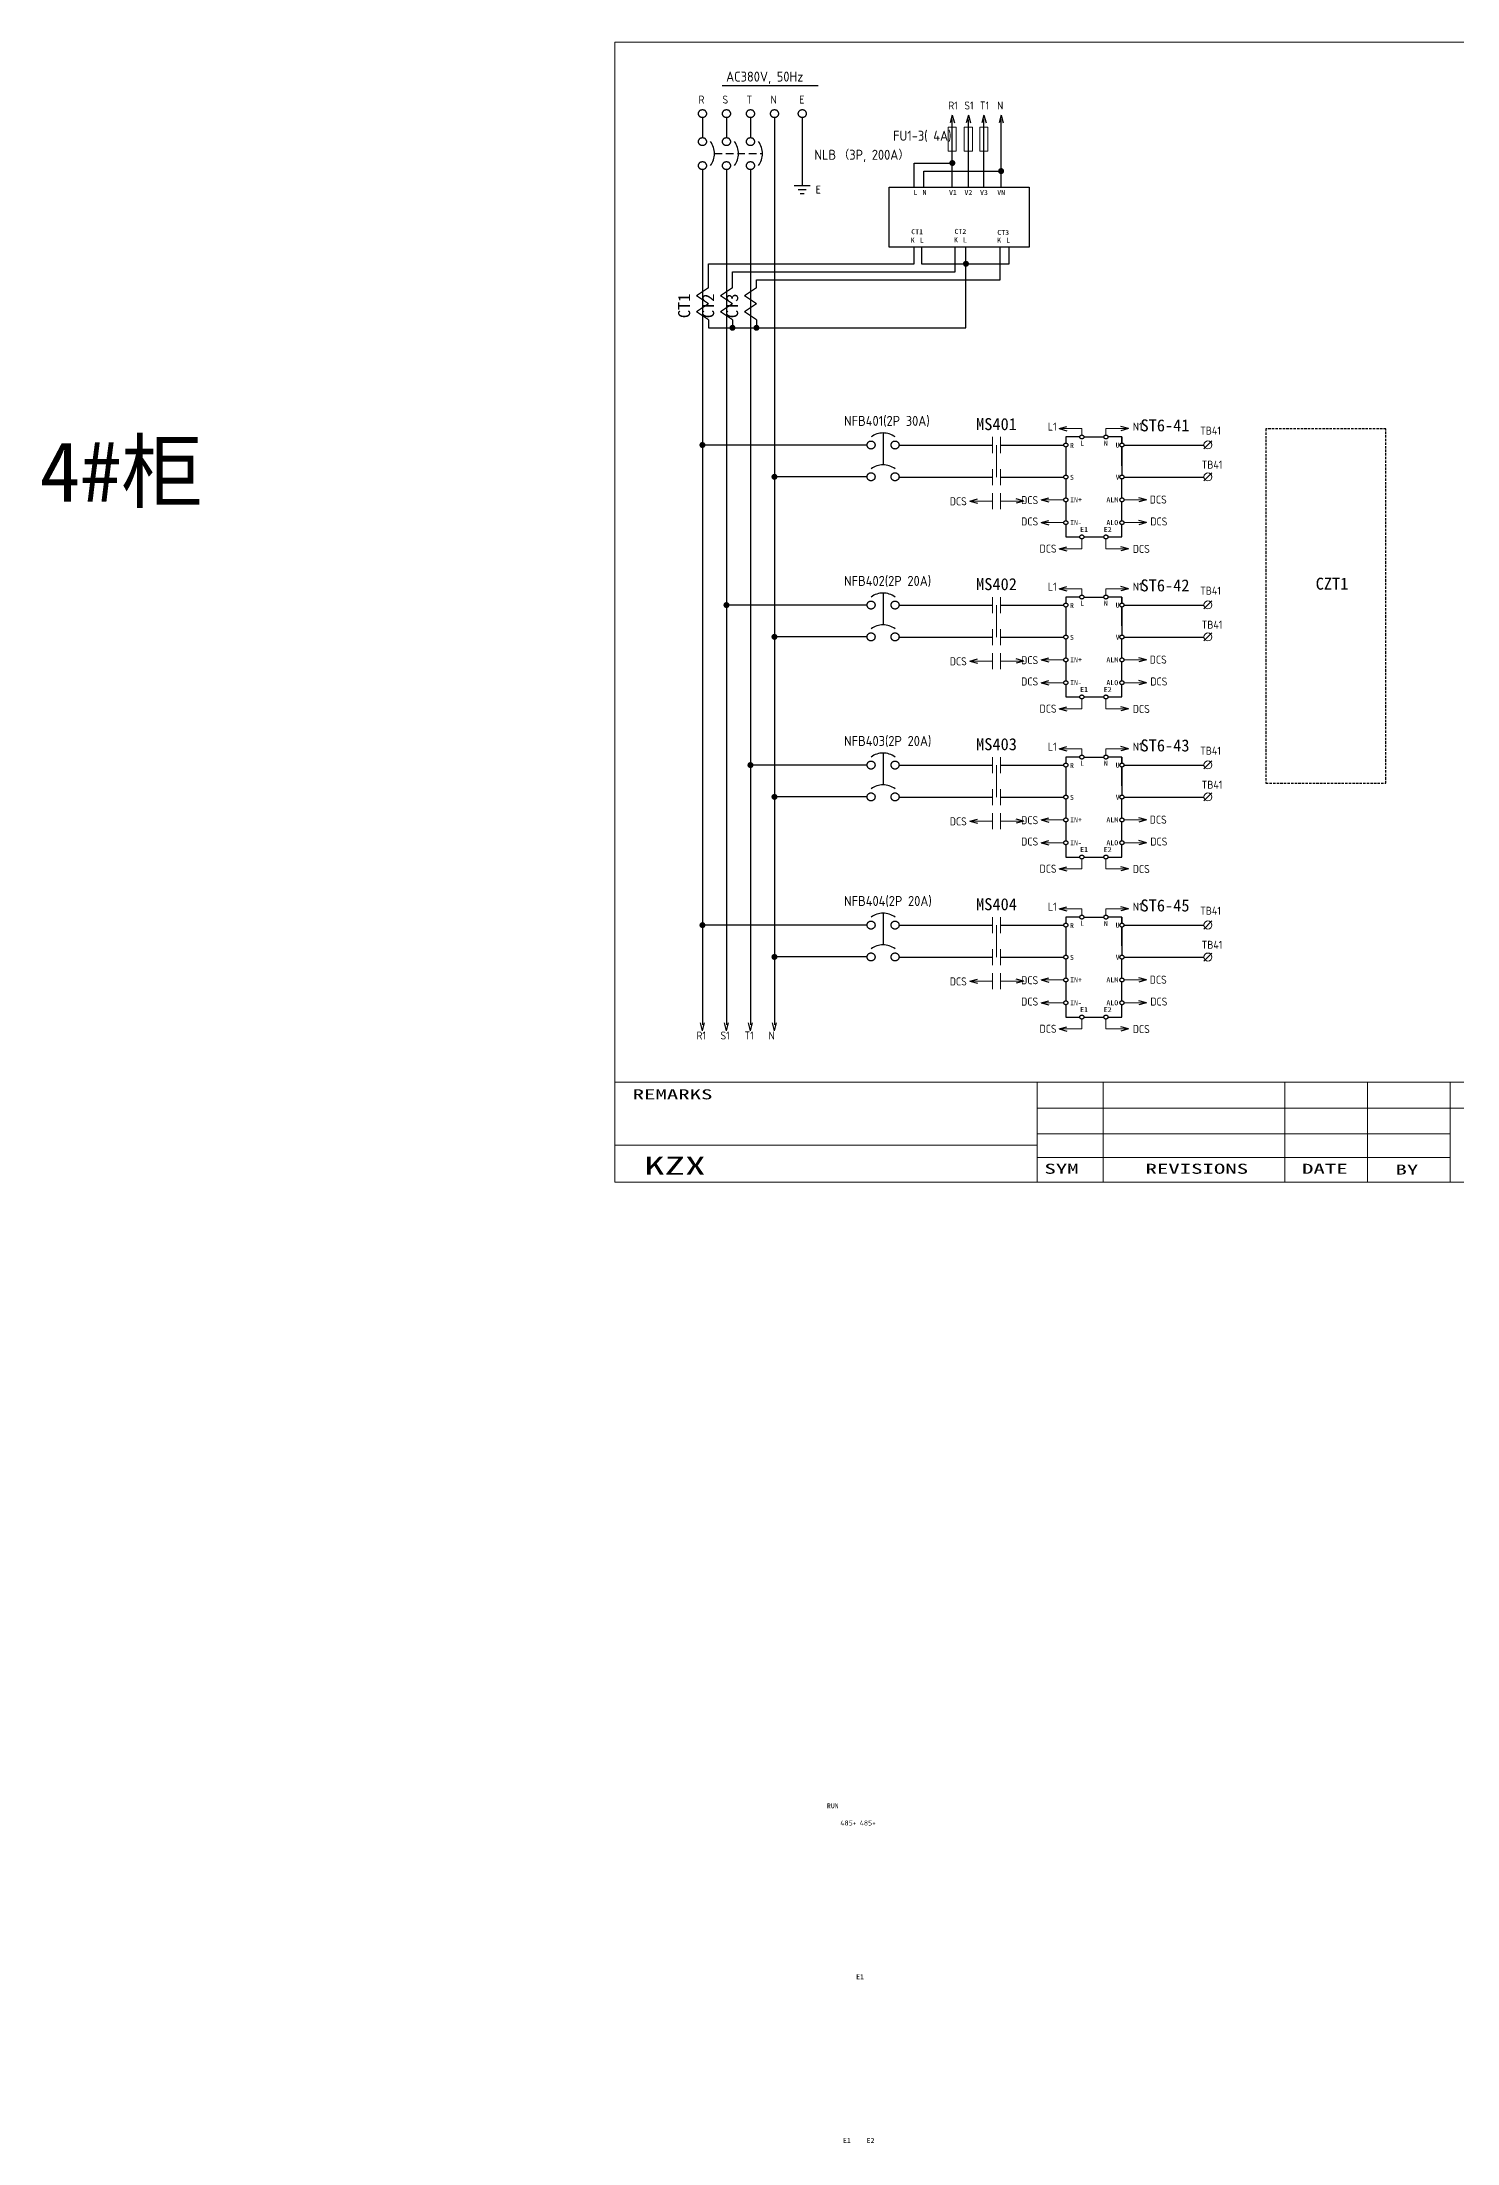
# Model space of a CAD drawing. Extents: x -319 to 2858, y -2689 to 285.
# Drawn here: x -319 to 34, y -1828 to -1303 of the extents above; entities that cross this region are included whole.
import ezdxf
from ezdxf.enums import TextEntityAlignment as Align

# ---------------------------------------------------------------- set-up
doc = ezdxf.new("R2010")
doc.units = 0
doc.header["$LTSCALE"] = 0.3
doc.header["$MEASUREMENT"] = 0
for name, pattern in [('HIDDEN', [9.525, 6.35, -3.175]), ('実線', [20001, 20000, -1]), ('破線', [3, 2, -1])]:
    doc.linetypes.add(name, pattern=pattern)
doc.layers.get('0').update_dxf_attribs({"linetype": '実線'})
for name, color, linetype, lineweight in [('01図枠', 5, 'CONTINUOUS', 9), ('02接続図', 7, 'CONTINUOUS', 5), ('10外形', 7, 'CONTINUOUS', 9)]:
    doc.layers.add(name, color=color, linetype=linetype, lineweight=lineweight)
for name, color, linetype in [('04部品記号', 3, 'CONTINUOUS'), ('05線番', 4, 'CONTINUOUS'), ('BLOCK', 7, 'CONTINUOUS'), ('図形１', 7, '実線'), ('虚线', 253, '破線')]:
    doc.layers.add(name, color=color, linetype=linetype)
doc.styles.get("Standard").update_dxf_attribs({"font": 'ISOCP.shx', "height": 4, "bigfont": 'extfont.shx'})
doc.styles.add('電気標準', font='ISOCP.shx', dxfattribs={"height": 2.5, "bigfont": 'extfont.shx'})
doc.styles.add('ＭＳＰゴシック', font='')
doc.styles.get('ＭＳＰゴシック').set_extended_font_data('SimSun')

# ---------------------------------------------------------------- blocks, each defined once
blk = doc.blocks.new('矢印（右向）')
at = {"layer": 'BLOCK'}
for q in [(-1.93, 0.52), (-1.93, -0.52)]:
    blk.add_line((0, 0), q, dxfattribs=at)

msp = doc.modelspace()

# ---------------------------------------------------------------- linework, layer by layer
for p, q in [((-91.65, -1338.92), (-91.65, -1322.04)), ((-87.64, -1338.92), (-87.64, -1322.04)), ((-83.74, -1338.92), (-83.74, -1322.04)), ((-79.45, -1338.92), (-79.45, -1322.04)), ((-101.18, -1338.92), (-101.18, -1332.92)), ((-101.18, -1332.92), (-91.65, -1332.92)), ((-107.46, -1338.92), (-72.46, -1338.92)), ((-107.46, -1353.92), (-107.46, -1338.92)), ((-98.75, -1338.92), (-98.75, -1334.92)), ((-98.75, -1334.92), (-79.45, -1334.92)), ((-72.46, -1338.92), (-72.46, -1353.92)), ((-72.46, -1353.92), (-107.46, -1353.92)), ((-101.21, -1358.1), (-101.21, -1353.92)), ((-99.36, -1353.92), (-99.36, -1358.1)), ((-90.89, -1360.1), (-90.89, -1353.92)), ((-88.23, -1374.1), (-88.23, -1353.92)), ((-79.67, -1362.1), (-79.67, -1353.92)), ((-77.43, -1358.1), (-77.43, -1353.92)), ((-152.59, -1364.1), (-152.59, -1358.1)), ((-152.59, -1358.1), (-101.21, -1358.1)), ((-99.36, -1358.1), (-77.43, -1358.1)), ((-146.59, -1364.1), (-146.59, -1360.1)), ((-146.59, -1360.1), (-90.89, -1360.1)), ((-140.59, -1364.1), (-140.59, -1362.1)), ((-140.59, -1362.1), (-79.67, -1362.1)), ((-152.59, -1372.1), (-152.59, -1374.1)), ((-152.59, -1374.1), (-88.23, -1374.1)), ((-146.59, -1372.1), (-146.59, -1374.1)), ((-140.59, -1372.1), (-140.59, -1374.1)), ((-108.95, -1400.39), (-108.95, -1408.34)), ((-59.77, -1401.39), (-63.27, -1401.39)), ((-63.27, -1401.39), (-63.27, -1402.89)), ((-58.77, -1401.39), (-53.75, -1401.39)), ((-49.25, -1401.39), (-52.75, -1401.39)), ((-49.25, -1402.89), (-49.25, -1401.39)), ((-49.25, -1401.39), (-49.25, -1402.89)), ((-112.95, -1403.39), (-154.09, -1403.39)), ((-112.95, -1403.39), (-154.09, -1403.39)), ((-104.95, -1403.39), (-81.6, -1403.39)), ((-79.6, -1403.39), (-63.77, -1403.39)), ((-63.27, -1403.89), (-63.27, -1410.89)), ((-49.25, -1408.6), (-49.25, -1403.89)), ((-49.25, -1403.89), (-49.25, -1410.89)), ((-48.75, -1403.39), (-46.75, -1403.39)), ((-48.75, -1403.39), (-28.75, -1403.39)), ((-112.95, -1411.34), (-136.09, -1411.34)), ((-104.95, -1411.39), (-81.6, -1411.39)), ((-79.6, -1411.39), (-63.77, -1411.39)), ((-63.27, -1411.89), (-63.27, -1416.6)), ((-49.25, -1416.6), (-49.25, -1411.89)), ((-48.75, -1411.39), (-28.75, -1411.39)), ((-63.27, -1417.6), (-63.27, -1422.3)), ((-49.25, -1422.3), (-49.25, -1417.6)), ((-63.27, -1423.3), (-63.27, -1426.37)), ((-63.27, -1426.37), (-59.77, -1426.37)), ((-58.77, -1426.37), (-53.75, -1426.37)), ((-52.75, -1426.37), (-49.25, -1426.37)), ((-49.25, -1426.37), (-49.25, -1423.3)), ((-112.95, -1443.39), (-148.09, -1443.39)), ((-108.95, -1440.39), (-108.95, -1448.34)), ((-104.95, -1443.39), (-81.6, -1443.39)), ((-79.6, -1443.39), (-63.77, -1443.39)), ((-59.77, -1441.39), (-63.27, -1441.39)), ((-63.27, -1441.39), (-63.27, -1442.89)), ((-63.27, -1443.89), (-63.27, -1450.89)), ((-58.77, -1441.39), (-53.75, -1441.39)), ((-49.25, -1441.39), (-52.75, -1441.39)), ((-49.25, -1442.89), (-49.25, -1441.39)), ((-49.25, -1441.39), (-49.25, -1442.89)), ((-49.25, -1448.6), (-49.25, -1443.89)), ((-49.25, -1443.89), (-49.25, -1450.89)), ((-48.75, -1443.39), (-46.75, -1443.39)), ((-48.75, -1443.39), (-28.75, -1443.39)), ((-112.95, -1451.34), (-136.09, -1451.34)), ((-104.95, -1451.39), (-81.6, -1451.39)), ((-79.6, -1451.39), (-63.77, -1451.39)), ((-63.27, -1451.89), (-63.27, -1456.6)), ((-49.25, -1456.6), (-49.25, -1451.89)), ((-48.75, -1451.39), (-28.75, -1451.39)), ((-63.27, -1457.6), (-63.27, -1462.3)), ((-49.25, -1462.3), (-49.25, -1457.6)), ((-63.27, -1463.3), (-63.27, -1466.37)), ((-49.25, -1466.37), (-49.25, -1463.3)), ((-63.27, -1466.37), (-59.77, -1466.37)), ((-58.77, -1466.37), (-53.75, -1466.37)), ((-52.75, -1466.37), (-49.25, -1466.37)), ((-108.95, -1480.39), (-108.95, -1488.34)), ((-112.95, -1483.39), (-142.09, -1483.39)), ((-104.95, -1483.39), (-81.6, -1483.39)), ((-79.6, -1483.39), (-63.77, -1483.39)), ((-59.77, -1481.39), (-63.27, -1481.39)), ((-63.27, -1481.39), (-63.27, -1482.89)), ((-63.27, -1483.89), (-63.27, -1490.89)), ((-58.77, -1481.39), (-53.75, -1481.39)), ((-49.25, -1481.39), (-52.75, -1481.39)), ((-49.25, -1482.89), (-49.25, -1481.39)), ((-49.25, -1481.39), (-49.25, -1482.89)), ((-49.25, -1488.6), (-49.25, -1483.89)), ((-49.25, -1483.89), (-49.25, -1490.89)), ((-48.75, -1483.39), (-46.75, -1483.39)), ((-48.75, -1483.39), (-28.75, -1483.39)), ((-112.95, -1491.34), (-136.09, -1491.34)), ((-104.95, -1491.39), (-81.6, -1491.39)), ((-79.6, -1491.39), (-63.77, -1491.39)), ((-63.27, -1491.89), (-63.27, -1496.6)), ((-49.25, -1496.6), (-49.25, -1491.89)), ((-48.75, -1491.39), (-28.75, -1491.39)), ((-63.27, -1497.6), (-63.27, -1502.3)), ((-49.25, -1502.3), (-49.25, -1497.6)), ((-63.27, -1503.3), (-63.27, -1506.37)), ((-63.27, -1506.37), (-59.77, -1506.37)), ((-58.77, -1506.37), (-53.75, -1506.37)), ((-52.75, -1506.37), (-49.25, -1506.37)), ((-49.25, -1506.37), (-49.25, -1503.3)), ((-108.95, -1520.39), (-108.95, -1528.34)), ((-59.77, -1521.39), (-63.27, -1521.39)), ((-63.27, -1521.39), (-63.27, -1522.89)), ((-58.77, -1521.39), (-53.75, -1521.39)), ((-49.25, -1521.39), (-52.75, -1521.39)), ((-49.25, -1522.89), (-49.25, -1521.39)), ((-49.25, -1521.39), (-49.25, -1522.89)), ((-112.95, -1523.39), (-154.09, -1523.39)), ((-104.95, -1523.39), (-81.6, -1523.39)), ((-79.6, -1523.39), (-63.77, -1523.39)), ((-63.27, -1523.89), (-63.27, -1530.89)), ((-49.25, -1528.6), (-49.25, -1523.89)), ((-49.25, -1523.89), (-49.25, -1530.89)), ((-48.75, -1523.39), (-46.75, -1523.39)), ((-48.75, -1523.39), (-28.75, -1523.39)), ((-112.95, -1531.34), (-136.09, -1531.34)), ((-104.95, -1531.39), (-81.6, -1531.39)), ((-79.6, -1531.39), (-63.77, -1531.39)), ((-63.27, -1531.89), (-63.27, -1536.6)), ((-49.25, -1536.6), (-49.25, -1531.89)), ((-48.75, -1531.39), (-28.75, -1531.39)), ((-63.27, -1537.6), (-63.27, -1542.3)), ((-49.25, -1542.3), (-49.25, -1537.6)), ((-63.27, -1543.3), (-63.27, -1546.37)), ((-49.25, -1546.37), (-49.25, -1543.3)), ((-63.27, -1546.37), (-59.77, -1546.37)), ((-58.77, -1546.37), (-53.75, -1546.37)), ((-52.75, -1546.37), (-49.25, -1546.37))]:
    msp.add_line(p, q)
at = {"color": 7, "linetype": 'HIDDEN'}
msp.add_line((-151.09, -1330.56), (-139.09, -1330.56), dxfattribs=at)
for centre in [(-59.27, -1401.39), (-53.25, -1401.39), (-63.27, -1403.39), (-49.25, -1403.39), (-63.27, -1411.39), (-49.25, -1411.39), (-63.27, -1417.1), (-49.25, -1417.1), (-63.27, -1422.8), (-49.25, -1422.8), (-59.27, -1426.37), (-53.25, -1426.37), (-63.27, -1443.39), (-59.27, -1441.39), (-53.25, -1441.39), (-49.25, -1443.39), (-63.27, -1451.39), (-49.25, -1451.39), (-63.27, -1457.1), (-49.25, -1457.1), (-63.27, -1462.8), (-49.25, -1462.8), (-59.27, -1466.37), (-53.25, -1466.37), (-63.27, -1483.39), (-59.27, -1481.39), (-53.25, -1481.39), (-49.25, -1483.39), (-63.27, -1491.39), (-49.25, -1491.39), (-63.27, -1497.1), (-49.25, -1497.1), (-63.27, -1502.8), (-59.27, -1506.37), (-53.25, -1506.37), (-49.25, -1502.8), (-59.27, -1521.39), (-53.25, -1521.39), (-63.27, -1523.39), (-49.25, -1523.39), (-63.27, -1531.39), (-49.25, -1531.39), (-63.27, -1537.1), (-49.25, -1537.1), (-63.27, -1542.8), (-49.25, -1542.8), (-59.27, -1546.37), (-53.25, -1546.37)]:
    msp.add_circle(centre, 0.5)
at = {"layer": '01図枠', "linetype": 'Continuous', "lineweight": 5}
for p, q in [((-176.03, -1587.67), (-176.03, -1302.67)), ((-176.03, -1302.67), (233.97, -1302.67)), ((-176.03, -1562.67), (233.97, -1562.67)), ((-70.42, -1562.67), (-70.42, -1587.67)), ((-53.91, -1562.67), (-53.91, -1587.67)), ((-8.51, -1562.67), (-8.51, -1587.67)), ((12.13, -1562.67), (12.13, -1587.67)), ((32.76, -1562.67), (32.76, -1587.67)), ((-70.42, -1569.1), (32.76, -1569.1)), ((32.76, -1569.1), (74.04, -1569.1)), ((-70.42, -1578.38), (-176.03, -1578.38)), ((-70.42, -1575.52), (32.76, -1575.52)), ((-70.42, -1581.48), (32.76, -1581.48)), ((233.97, -1587.67), (-176.03, -1587.67))]:
    msp.add_line(p, q, dxfattribs=at)
at = {"layer": '02接続図', "linetype": 'Continuous'}
for p, q in [((-81.6, -1405.39), (-81.6, -1401.39)), ((-79.6, -1405.39), (-79.6, -1401.39)), ((-80.6, -1403.39), (-80.6, -1411.39)), ((-28.75, -1404.36), (-26.75, -1402.36)), ((-81.6, -1413.39), (-81.6, -1409.39)), ((-79.6, -1413.39), (-79.6, -1409.39)), ((-28.75, -1412.36), (-26.75, -1410.36)), ((-81.6, -1419.39), (-81.6, -1415.39)), ((-79.6, -1419.39), (-79.6, -1415.39)), ((-81.6, -1445.39), (-81.6, -1441.39)), ((-80.6, -1443.39), (-80.6, -1451.39)), ((-79.6, -1445.39), (-79.6, -1441.39)), ((-28.75, -1444.36), (-26.75, -1442.36)), ((-81.6, -1453.39), (-81.6, -1449.39)), ((-79.6, -1453.39), (-79.6, -1449.39)), ((-28.75, -1452.36), (-26.75, -1450.36)), ((-81.6, -1459.39), (-81.6, -1455.39)), ((-79.6, -1459.39), (-79.6, -1455.39)), ((-81.6, -1485.39), (-81.6, -1481.39)), ((-80.6, -1483.39), (-80.6, -1491.39)), ((-79.6, -1485.39), (-79.6, -1481.39)), ((-28.75, -1484.36), (-26.75, -1482.36)), ((-81.6, -1493.39), (-81.6, -1489.39)), ((-79.6, -1493.39), (-79.6, -1489.39)), ((-28.75, -1492.36), (-26.75, -1490.36)), ((-81.6, -1499.39), (-81.6, -1495.39)), ((-79.6, -1499.39), (-79.6, -1495.39)), ((-81.6, -1525.39), (-81.6, -1521.39)), ((-79.6, -1525.39), (-79.6, -1521.39)), ((-28.75, -1524.36), (-26.75, -1522.36)), ((-80.6, -1523.39), (-80.6, -1531.39)), ((-81.6, -1533.39), (-81.6, -1529.39)), ((-79.6, -1533.39), (-79.6, -1529.39)), ((-28.75, -1532.36), (-26.75, -1530.36)), ((-81.6, -1539.39), (-81.6, -1535.39)), ((-79.6, -1539.39), (-79.6, -1535.39))]:
    msp.add_line(p, q, dxfattribs=at)
for centre in [(-27.75, -1403.36), (-27.75, -1411.36), (-27.75, -1443.36), (-27.75, -1451.36), (-27.75, -1483.36), (-27.75, -1491.36), (-27.75, -1523.36), (-27.75, -1531.36)]:
    msp.add_circle(centre, 1, dxfattribs=at)
at = {"layer": '10外形'}
for p, q in [((-92.65, -1329.97), (-92.65, -1323.97)), ((-92.65, -1323.97), (-91.65, -1323.97)), ((-91.65, -1323.97), (-90.65, -1323.97)), ((-90.65, -1323.97), (-90.65, -1329.97)), ((-88.64, -1329.97), (-88.64, -1323.97)), ((-88.64, -1323.97), (-87.64, -1323.97)), ((-87.64, -1323.97), (-86.64, -1323.97)), ((-86.64, -1323.97), (-86.64, -1329.97)), ((-84.74, -1329.97), (-84.74, -1323.97)), ((-84.74, -1323.97), (-83.74, -1323.97)), ((-83.74, -1323.97), (-82.74, -1323.97)), ((-82.74, -1323.97), (-82.74, -1329.97)), ((-90.65, -1329.97), (-92.65, -1329.97)), ((-86.64, -1329.97), (-88.64, -1329.97)), ((-82.74, -1329.97), (-84.74, -1329.97)), ((-59.27, -1399.3), (-64.91, -1399.3)), ((-59.27, -1400.89), (-59.27, -1399.3)), ((-53.25, -1400.89), (-53.25, -1399.3)), ((-53.25, -1399.3), (-47.6, -1399.3)), ((-81.6, -1417.39), (-87.25, -1417.39)), ((-79.44, -1417.39), (-73.79, -1417.39)), ((-63.77, -1417.1), (-69.41, -1417.1)), ((-48.75, -1417.1), (-43.1, -1417.1)), ((-63.77, -1422.8), (-69.41, -1422.8)), ((-48.75, -1422.8), (-43.1, -1422.8)), ((-59.27, -1426.87), (-59.27, -1429.34)), ((-53.25, -1426.87), (-53.25, -1429.34)), ((-59.27, -1429.34), (-64.91, -1429.34)), ((-53.25, -1429.34), (-47.6, -1429.34)), ((-59.27, -1439.3), (-64.91, -1439.3)), ((-59.27, -1440.89), (-59.27, -1439.3)), ((-53.25, -1440.89), (-53.25, -1439.3)), ((-53.25, -1439.3), (-47.6, -1439.3)), ((-81.6, -1457.39), (-87.25, -1457.39)), ((-79.44, -1457.39), (-73.79, -1457.39)), ((-63.77, -1457.1), (-69.41, -1457.1)), ((-48.75, -1457.1), (-43.1, -1457.1)), ((-63.77, -1462.8), (-69.41, -1462.8)), ((-48.75, -1462.8), (-43.1, -1462.8)), ((-59.27, -1469.34), (-64.91, -1469.34)), ((-59.27, -1466.87), (-59.27, -1469.34)), ((-53.25, -1466.87), (-53.25, -1469.34)), ((-53.25, -1469.34), (-47.6, -1469.34)), ((-59.27, -1479.3), (-64.91, -1479.3)), ((-59.27, -1480.89), (-59.27, -1479.3)), ((-53.25, -1480.89), (-53.25, -1479.3)), ((-53.25, -1479.3), (-47.6, -1479.3)), ((-81.6, -1497.39), (-87.25, -1497.39)), ((-79.44, -1497.39), (-73.79, -1497.39)), ((-63.77, -1497.1), (-69.41, -1497.1)), ((-48.75, -1497.1), (-43.1, -1497.1)), ((-63.77, -1502.8), (-69.41, -1502.8)), ((-59.27, -1506.87), (-59.27, -1509.34)), ((-53.25, -1506.87), (-53.25, -1509.34)), ((-48.75, -1502.8), (-43.1, -1502.8)), ((-59.27, -1509.34), (-64.91, -1509.34)), ((-53.25, -1509.34), (-47.6, -1509.34)), ((-59.27, -1519.3), (-64.91, -1519.3)), ((-59.27, -1520.89), (-59.27, -1519.3)), ((-53.25, -1520.89), (-53.25, -1519.3)), ((-53.25, -1519.3), (-47.6, -1519.3)), ((-81.6, -1537.39), (-87.25, -1537.39)), ((-79.44, -1537.39), (-73.79, -1537.39)), ((-63.77, -1537.1), (-69.41, -1537.1)), ((-48.75, -1537.1), (-43.1, -1537.1)), ((-63.77, -1542.8), (-69.41, -1542.8)), ((-48.75, -1542.8), (-43.1, -1542.8)), ((-59.27, -1546.87), (-59.27, -1549.34)), ((-53.25, -1546.87), (-53.25, -1549.34)), ((-59.27, -1549.34), (-64.91, -1549.34)), ((-53.25, -1549.34), (-47.6, -1549.34))]:
    msp.add_line(p, q, dxfattribs=at)
at = {"layer": '図形１'}
for p, q in [((-149.18, -1313.56), (-125.18, -1313.56)), ((-154.09, -1321.56), (-154.09, -1326.56)), ((-154.09, -1321.56), (-154.09, -1326.56)), ((-148.09, -1321.56), (-148.09, -1326.56)), ((-148.09, -1321.56), (-148.09, -1326.56)), ((-142.09, -1321.56), (-142.09, -1326.56)), ((-142.09, -1321.56), (-142.09, -1326.56)), ((-152.59, -1364.1), (-155.59, -1366.1)), ((-146.59, -1364.1), (-149.59, -1366.1)), ((-140.59, -1364.1), (-143.59, -1366.1)), ((-152.59, -1368.1), (-155.59, -1366.1)), ((-152.59, -1368.1), (-155.59, -1370.1)), ((-152.59, -1372.1), (-155.59, -1370.1)), ((-146.59, -1368.1), (-149.59, -1366.1)), ((-146.59, -1368.1), (-149.59, -1370.1)), ((-146.59, -1372.1), (-149.59, -1370.1)), ((-140.59, -1368.1), (-143.59, -1366.1)), ((-140.59, -1368.1), (-143.59, -1370.1)), ((-140.59, -1372.1), (-143.59, -1370.1))]:
    msp.add_line(p, q, dxfattribs=at)
at = {"layer": '図形１', "color": 7}
for p, q in [((-136.09, -1321.56), (-136.09, -1548.28)), ((-129.14, -1321.56), (-129.14, -1338.56)), ((-154.09, -1334.56), (-154.09, -1403.39)), ((-148.09, -1334.56), (-148.09, -1403.39)), ((-142.09, -1334.56), (-142.09, -1403.39)), ((-131.14, -1338.56), (-127.14, -1338.56)), ((-130.14, -1339.56), (-128.14, -1339.56)), ((-129.64, -1340.56), (-128.64, -1340.56)), ((-154.09, -1403.39), (-154.09, -1548.28)), ((-148.09, -1403.39), (-148.09, -1548.28)), ((-142.09, -1403.39), (-142.09, -1548.28))]:
    msp.add_line(p, q, dxfattribs=at)
at = {"layer": '図形１', "const_width": 0.75}
for points in [[(-92.02, -1332.92, 1), (-91.27, -1332.92, 1)], [(-79.82, -1334.92, 1), (-79.07, -1334.92, 1)], [(-88.6, -1358.1, 1), (-87.85, -1358.1, 1)], [(-146.97, -1374.1, 1), (-146.22, -1374.1, 1)], [(-140.97, -1374.1, 1), (-140.22, -1374.1, 1)], [(-154.47, -1403.39, 1), (-153.72, -1403.39, 1)], [(-154.47, -1403.39, 1), (-153.72, -1403.39, 1)], [(-136.47, -1411.34, 1), (-135.72, -1411.34, 1)], [(-148.47, -1443.39, 1), (-147.72, -1443.39, 1)], [(-136.47, -1451.34, 1), (-135.72, -1451.34, 1)], [(-142.47, -1483.39, 1), (-141.72, -1483.39, 1)], [(-136.47, -1491.34, 1), (-135.72, -1491.34, 1)], [(-154.47, -1523.39, 1), (-153.72, -1523.39, 1)], [(-136.47, -1531.34, 1), (-135.72, -1531.34, 1)]]:
    msp.add_lwpolyline(points, format="xyb", close=True, dxfattribs=at)
at = {"layer": '図形１', "color": 7}
for centre in [(-154.09, -1320.56), (-148.09, -1320.56), (-142.09, -1320.56), (-136.09, -1320.56), (-129.14, -1320.56)]:
    msp.add_circle(centre, 1, dxfattribs=at)
at = {"layer": '図形１'}
for centre in [(-154.09, -1327.56), (-148.09, -1327.56), (-142.09, -1327.56), (-154.09, -1333.56), (-148.09, -1333.56), (-142.09, -1333.56), (-111.95, -1403.39), (-105.95, -1403.39), (-111.95, -1411.34), (-105.95, -1411.34), (-111.95, -1443.39), (-105.95, -1443.39), (-111.95, -1451.34), (-105.95, -1451.34), (-111.95, -1483.39), (-105.95, -1483.39), (-111.95, -1491.34), (-105.95, -1491.34), (-111.95, -1523.39), (-105.95, -1523.39), (-111.95, -1531.34), (-105.95, -1531.34)]:
    msp.add_circle(centre, 1, dxfattribs=at)
for centre, start, end in [((-156.09, -1330.56), 323.1301, 36.8699), ((-150.09, -1330.56), 323.1301, 36.8699), ((-144.09, -1330.56), 323.1301, 36.8699), ((-108.95, -1405.39), 53.1301, 126.8699), ((-108.95, -1413.34), 53.1301, 126.8699), ((-108.95, -1445.39), 53.1301, 126.8699), ((-108.95, -1453.34), 53.1301, 126.8699), ((-108.95, -1485.39), 53.1301, 126.8699), ((-108.95, -1493.34), 53.1301, 126.8699), ((-108.95, -1525.39), 53.1301, 126.8699), ((-108.95, -1533.34), 53.1301, 126.8699)]:
    msp.add_arc(centre, 5, start, end, dxfattribs=at)
at = {"layer": '虚线'}
for p, q in [((-13.26, -1399.35), (-13.26, -1487.95)), ((16.74, -1399.35), (-13.26, -1399.35)), ((16.74, -1487.95), (16.74, -1399.35)), ((-13.26, -1487.95), (16.74, -1487.95))]:
    msp.add_line(p, q, dxfattribs=at)

# ---------------------------------------------------------------- block references
at = {"layer": '図形１', "color": 7}
for p, rotation in [((-91.65, -1320.97), 90), ((-87.64, -1320.97), 90), ((-83.74, -1320.97), 90), ((-79.45, -1320.97), 90), ((-64.91, -1399.3), 180), ((-87.25, -1417.39), 180), ((-69.41, -1417.1), 180), ((-69.41, -1422.8), 180), ((-64.91, -1429.34), 180), ((-64.91, -1439.3), 180), ((-87.25, -1457.39), 180), ((-69.41, -1457.1), 180), ((-69.41, -1462.8), 180), ((-64.91, -1469.34), 180), ((-64.91, -1479.3), 180), ((-87.25, -1497.39), 180), ((-69.41, -1497.1), 180), ((-69.41, -1502.8), 180), ((-64.91, -1509.34), 180), ((-64.91, -1519.3), 180), ((-87.25, -1537.39), 180), ((-69.41, -1537.1), 180), ((-69.41, -1542.8), 180), ((-154.09, -1549.78), 270), ((-148.09, -1549.78), 270), ((-142.09, -1549.78), 270), ((-136.09, -1549.78), 270), ((-64.91, -1549.34), 180)]:
    msp.add_blockref('矢印（右向）', p, dxfattribs=dict(at, rotation=rotation))
at = {"layer": '図形１', "color": 7, "xscale": -1, "rotation": 180}
for p in [(-47.6, -1399.3), (-73.79, -1417.39), (-43.1, -1417.1), (-43.1, -1422.8), (-47.6, -1429.34), (-47.6, -1439.3), (-73.79, -1457.39), (-43.1, -1457.1), (-43.1, -1462.8), (-47.6, -1469.34), (-47.6, -1479.3), (-73.79, -1497.39), (-43.1, -1497.1), (-43.1, -1502.8), (-47.6, -1509.34), (-47.6, -1519.3), (-73.79, -1537.39), (-43.1, -1537.1), (-43.1, -1542.8), (-47.6, -1549.34)]:
    msp.add_blockref('矢印（右向）', p, dxfattribs=at)

# ---------------------------------------------------------------- texts
at = {"layer": '01図枠', "linetype": 'Continuous', "lineweight": 5, "style": 'ＭＳＰゴシック', "width": 1.666667}
for s, height, p in [('REMARKS', 2.513, (-171.54, -1564.43)), ('KZX', 4.523, (-168.7, -1581.27)), ('SYM', 2.513, (-68.62, -1583.03))]:
    msp.add_text(s, height=height, dxfattribs=at).set_placement(p, align=Align.TOP_LEFT)
for s, p in [('REVISIONS', (-30.53, -1583.03)), ('DATE', (1.47, -1583.03)), ('BY', (21.97, -1583.23))]:
    msp.add_text(s, height=2.513, dxfattribs=at).set_placement(p, align=Align.TOP_CENTER)
at = {"layer": '02接続図', "style": 'ＭＳＰゴシック'}
msp.add_text('4#柜', height=15, dxfattribs=at).set_placement((-319.78, -1410.02), align=Align.MIDDLE_LEFT)
at = {"layer": '04部品記号', "style": 'ＭＳＰゴシック'}
for s, p in [('CT1', (-158.67, -1371.68)), ('CT2', (-152.67, -1371.68)), ('CT3', (-146.67, -1371.68))]:
    msp.add_text(s, height=3, rotation=90, dxfattribs=at).set_placement(p, align=Align.MIDDLE_LEFT)
at = {"layer": '04部品記号', "linetype": 'Continuous', "style": 'ＭＳＰゴシック'}
for s, p in [('MS401', (-80.6, -1398.17)), ('ST6-41', (-38.48, -1398.48)), ('MS402', (-80.6, -1438.17)), ('ST6-42', (-38.48, -1438.48)), ('CZT1', (3.26, -1438.05)), ('MS403', (-80.6, -1478.17)), ('ST6-43', (-38.48, -1478.48)), ('MS404', (-80.6, -1518.17)), ('ST6-45', (-38.48, -1518.48))]:
    msp.add_text(s, height=3, dxfattribs=at).set_placement(p, align=Align.MIDDLE_CENTER)
at = {"layer": '05線番', "style": 'ＭＳＰゴシック'}
for s, p in [('L', (-101.32, -1340.28)), ('N', (-99.07, -1340.28)), ('V1', (-92.46, -1340.28)), ('V2', (-88.61, -1340.28)), ('V3', (-84.71, -1340.28)), ('VN', (-80.41, -1340.28)), ('CT1', (-101.9, -1350.07)), ('CT2', (-91.09, -1350)), ('K', (-102.04, -1352.18)), ('L', (-99.78, -1352.18)), ('K', (-91.23, -1352.13)), ('L', (-88.98, -1352.13)), ('K', (-80.43, -1352.18)), ('CT3', (-80.39, -1350.27)), ('L', (-78.18, -1352.18)), ('R', (-62.24, -1403.48)), ('L', (-59.69, -1402.93)), ('N', (-53.78, -1402.95)), ('U', (-50.82, -1403.41)), ('S', (-62.24, -1411.48)), ('V', (-50.82, -1411.41)), ('IN+', (-62.19, -1417.06)), ('ALM', (-53.12, -1417.06)), ('IN-', (-62.19, -1422.79)), ('ALO', (-53.12, -1422.79)), ('E1', (-59.69, -1424.49)), ('E2', (-53.78, -1424.51)), ('R', (-62.24, -1443.48)), ('L', (-59.69, -1442.93)), ('N', (-53.78, -1442.95)), ('U', (-50.82, -1443.41)), ('S', (-62.24, -1451.48)), ('V', (-50.82, -1451.41)), ('IN+', (-62.19, -1457.06)), ('ALM', (-53.12, -1457.06)), ('IN-', (-62.19, -1462.79)), ('E1', (-59.69, -1464.49)), ('E2', (-53.78, -1464.51)), ('ALO', (-53.12, -1462.79)), ('R', (-62.24, -1483.48)), ('L', (-59.69, -1482.93)), ('N', (-53.78, -1482.95)), ('U', (-50.82, -1483.41)), ('S', (-62.24, -1491.48)), ('V', (-50.82, -1491.41)), ('IN+', (-62.19, -1497.06)), ('ALM', (-53.12, -1497.06)), ('IN-', (-62.19, -1502.79)), ('E1', (-59.69, -1504.49)), ('E2', (-53.78, -1504.51)), ('ALO', (-53.12, -1502.79)), ('L', (-59.69, -1522.93)), ('N', (-53.78, -1522.95)), ('U', (-50.82, -1523.41)), ('R', (-62.24, -1523.48)), ('S', (-62.24, -1531.48)), ('V', (-50.82, -1531.41)), ('IN+', (-62.19, -1537.06)), ('ALM', (-53.12, -1537.06)), ('IN-', (-62.19, -1542.79)), ('ALO', (-53.12, -1542.79)), ('E1', (-59.69, -1544.49)), ('E2', (-53.78, -1544.51)), ('RUN', (-122.99, -1743.51)), ('E1', (-115.69, -1786.24)), ('E1', (-118.96, -1827.13)), ('E2', (-113.05, -1827.15))]:
    msp.add_text(s, height=1.25, dxfattribs=at).set_placement(p, align=Align.MIDDLE_LEFT)
at = {"layer": '10外形', "char_height": 1.25, "width": 2.7563, "attachment_point": 1}
for insert in [(-119.64, -1747.18), (-114.79, -1747.18)]:
    msp.add_mtext('{\\Fisocp,extfont|c134;485+}', dxfattribs=dict(at, insert=insert))
at = {"layer": '図形１', "color": 7, "linetype": '実線', "style": '電気標準'}
for s, height, p in [('AC380V, 50Hz', 2.5, (-148.18, -1312.56)), ('R', 2, (-155.09, -1318.06)), ('S', 2, (-149.09, -1318.06)), ('T', 2, (-143.09, -1318.06)), ('N', 2, (-137.09, -1318.06)), ('E', 2, (-129.89, -1318.06)), ('R1', 2, (-92.65, -1319.54)), ('S1', 2, (-88.64, -1319.54)), ('T1', 2, (-84.74, -1319.54)), ('N', 2, (-80.45, -1319.54)), ('L1', 2, (-67.75, -1399.79)), ('N1', 2, (-46.54, -1399.79)), ('TB41', 2, (-29.7, -1400.8)), ('TB41', 2, (-29.33, -1409.31)), ('DCS', 2, (-92.28, -1418.46)), ('DCS', 2, (-74.44, -1418.17)), ('DCS', 2, (-42.3, -1418.03)), ('DCS', 2, (-74.44, -1423.5)), ('DCS', 2, (-42.15, -1423.5)), ('DCS', 2, (-69.84, -1430.29)), ('DCS', 2, (-46.54, -1430.36)), ('L1', 2, (-67.75, -1439.79)), ('N1', 2, (-46.54, -1439.79)), ('TB41', 2, (-29.7, -1440.8)), ('TB41', 2, (-29.33, -1449.31)), ('DCS', 2, (-92.28, -1458.46)), ('DCS', 2, (-74.44, -1458.17)), ('DCS', 2, (-42.3, -1458.03)), ('DCS', 2, (-74.44, -1463.5)), ('DCS', 2, (-42.15, -1463.5)), ('DCS', 2, (-69.84, -1470.29)), ('DCS', 2, (-46.54, -1470.36)), ('L1', 2, (-67.75, -1479.79)), ('N1', 2, (-46.54, -1479.79)), ('TB41', 2, (-29.7, -1480.8)), ('TB41', 2, (-29.33, -1489.31)), ('DCS', 2, (-92.28, -1498.46)), ('DCS', 2, (-74.44, -1498.17)), ('DCS', 2, (-42.3, -1498.03)), ('DCS', 2, (-74.44, -1503.5)), ('DCS', 2, (-42.15, -1503.5)), ('DCS', 2, (-69.84, -1510.29)), ('DCS', 2, (-46.54, -1510.36)), ('L1', 2, (-67.75, -1519.79)), ('N1', 2, (-46.54, -1519.79)), ('TB41', 2, (-29.7, -1520.8)), ('TB41', 2, (-29.33, -1529.31)), ('DCS', 2, (-92.28, -1538.46)), ('DCS', 2, (-74.44, -1538.17)), ('DCS', 2, (-42.3, -1538.03)), ('DCS', 2, (-74.44, -1543.5)), ('DCS', 2, (-42.15, -1543.5)), ('DCS', 2, (-69.84, -1550.29)), ('DCS', 2, (-46.54, -1550.36)), ('R1', 2, (-155.59, -1551.98)), ('S1', 2, (-149.59, -1551.98)), ('T1', 2, (-143.59, -1551.98)), ('N', 2, (-137.59, -1551.98))]:
    msp.add_text(s, height=height, dxfattribs=at).set_placement(p)
at = {"layer": '図形１', "color": 4, "style": '電気標準'}
for s, p in [('FU1-3( 4A)', (-106.45, -1327.35)), ('NLB', (-126.14, -1332.1)), ('（3P, 200A）', (-120.14, -1332.1)), ('NFB401(2P 30A)', (-118.73, -1398.61)), ('NFB402(2P 20A)', (-118.73, -1438.61)), ('NFB403(2P 20A)', (-118.73, -1478.61)), ('NFB404(2P 20A)', (-118.73, -1518.61))]:
    msp.add_text(s, height=2.5, dxfattribs=at).set_placement(p)
at = {"layer": '図形１', "color": 7, "linetype": '実線', "style": '電気標準'}
msp.add_text('E', height=2, dxfattribs=at).set_placement((-125.14, -1340.56), align=Align.CENTER)

doc.saveas('drawing.dxf')
